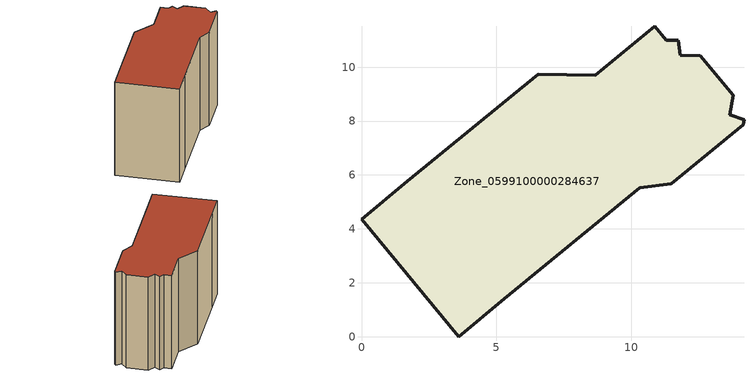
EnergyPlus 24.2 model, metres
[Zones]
Zone_0599100000284637
 floor ground (C_G): 6.55,9.74 8.67,9.71 10.88,11.52 11.31,11 11.75,11 11.83,10.44 12.57,10.43 13.8,8.96 13.67,8.23 14.19,8.06 14.16,7.87 11.5,5.68 10.33,5.53 5.29,1.41 3.6,0 0,4.36 1.69,5.77 z0
 wall outside (C_F): 1.69,5.77 0,4.36 3.6,0 5.29,1.41 10.33,5.53 11.5,5.68 14.16,7.87 14.19,8.06 13.67,8.23 13.8,8.96 12.57,10.43 11.83,10.44 11.75,11 11.31,11 10.88,11.52 8.67,9.71 6.55,9.74 1.69,5.77 z0:9.24
 roof outside (C_R): 6.55,9.74 1.69,5.77 0,4.36 3.6,0 5.29,1.41 10.33,5.53 11.5,5.68 14.16,7.87 14.19,8.06 13.67,8.23 13.8,8.96 12.57,10.43 11.83,10.44 11.75,11 11.31,11 10.88,11.52 8.67,9.71 z9.24
[BUILDING]
Pand.0599100000284637: North Axis=0; Terrain=City; Loads Convergence Tolerance Value=0.04; Temperature Convergence Tolerance Value=0.4; Solar Distribution=FullExterior; Maximum Number of Warmup Days=25; Minimum Number of Warmup Days=1
[Site:Location]
Rotterdam.The.Hague.AP_ZH_NLD Design_Conditions: Latitude=51.96; Longitude=4.45; Time Zone=1; Elevation=-4.5
[SITE:GROUNDTEMPERATURE:BUILDINGSURFACE]
18, 18, 18, 18, 18, 18, 18, 18, 18, 18, 18, 18
[MATERIAL] Thermal Absorptance=0.9; Solar Absorptance=0.7; Visible Absorptance=0.7
Name | Roughness | Thickness | Conductivity | Density | Specific Heat
G.TI.1946 | MediumSmooth | 0.15 | 1 | 540 | 1210
F.TI.1946 | Rough | 0.3 | 0.857143 | 1920 | 840
R.TI.1946 | MediumRough | 0.2 | 0.1 | 1500 | 1000
[CONSTRUCTION]
C_G: G.TI.1946
C_F: F.TI.1946
C_R: R.TI.1946
[ZONE]
Zone_0599100000284637: Type=1; Multiplier=1; Ceiling Height=Autocalculate; Volume=Autocalculate; Floor Area=autocalculate; Part of Total Floor Area=Yes
[ZONEINFILTRATION:DESIGNFLOWRATE]
Infil_Zone_0599100000284637: Zone or ZoneList or Space or SpaceList=Zone_0599100000284637; Schedule=AlwaysOn; Design Flow Rate Calculation Method=Flow/Area; Flow Rate per Floor Area=0.003; Constant Term Coefficient=1; Temperature Term Coefficient=0; Velocity Term Coefficient=0; Velocity Squared Term Coefficient=0
[HVACTEMPLATE:ZONE:IDEALLOADSAIRSYSTEM]
Zone_0599100000284637: Maximum Heating Supply Air Temperature=50; Minimum Cooling Supply Air Temperature=13; Maximum Heating Supply Air Humidity Ratio=0.0156; Minimum Cooling Supply Air Humidity Ratio=0.0077; Heating Limit=NoLimit; Cooling Limit=NoLimit; Dehumidification Control Type=ConstantSensibleHeatRatio; Cooling Sensible Heat Ratio=0.7; Dehumidification Setpoint=60; Humidification Control Type=None; Humidification Setpoint=30; Outdoor Air Method=None; Outdoor Air Flow Rate per Person=0.00944; Outdoor Air Flow Rate per Zone Floor Area=0; Outdoor Air Flow Rate per Zone=0; Demand Controlled Ventilation Type=None; Outdoor Air Economizer Type=NoEconomizer; Heat Recovery Type=None; Sensible Heat Recovery Effectiveness=0.7; Latent Heat Recovery Effectiveness=0.65
[ZONECONTROL:THERMOSTAT]
ThermostatControl_Zone_0599100000284637: Zone or ZoneList=Zone_0599100000284637; Control Type Schedule=DualSetpointControlType; Control 1=Thermostat_Zone_0599100000284637; Temperature Difference Between Cutout And Setpoint=0
[THERMOSTATSETPOINT:DUALSETPOINT]
Thermostat_Zone_0599100000284637: Heating Setpoint Temperature Schedule=HeatingSetpoint_Zone_0599100000284637; Cooling Setpoint Temperature Schedule=CoolingSetpoint_Zone_0599100000284637
[SCHEDULE:COMPACT]
HeatingSetpoint_Zone_0599100000284637: Through: 12/31, For: AllDays, Until: 24:00, 21
CoolingSetpoint_Zone_0599100000284637: Through: 12/31, For: AllDays, Until: 24:00, 24
DualSetpointControlType: Through: 12/31, For: AllDays, Until: 24:00, 4
AlwaysOn: Through: 12/31, For: AllDays, Until: 24:00, 1
